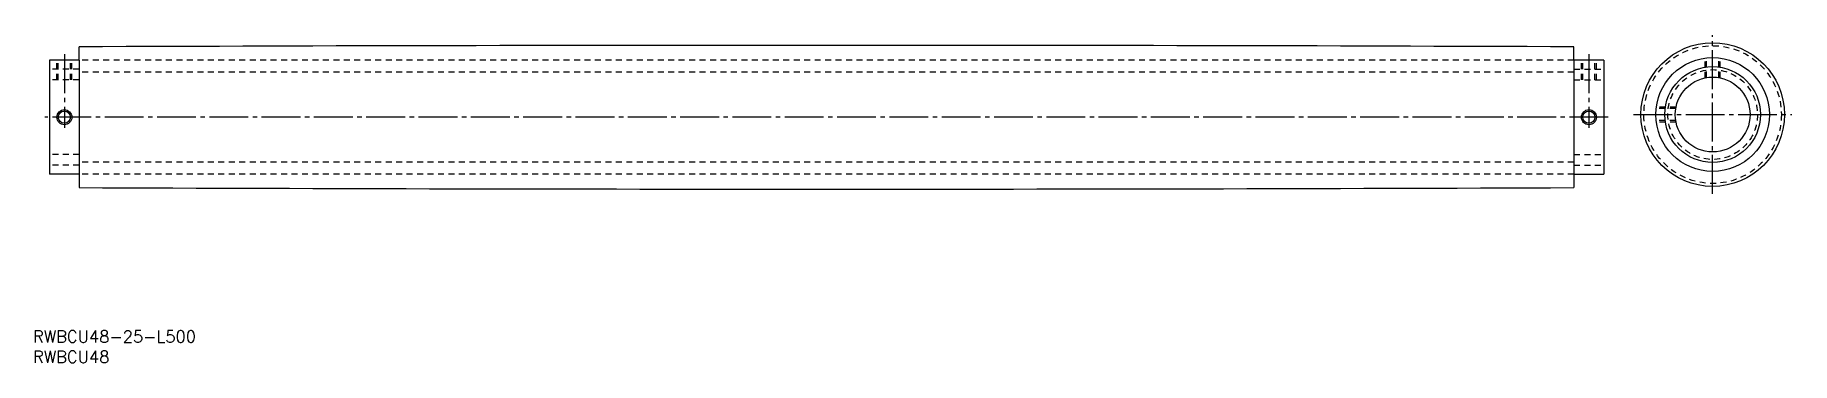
# Model space of a CAD drawing. Extents: x -70 to 517, y 63 to 172.
import ezdxf

# ---------------------------------------------------------------- set-up
doc = ezdxf.new("R2010")
doc.units = 0
doc.linetypes.add('CENTER', pattern=[17.5, 13, -1.5, 1.5, -1.5])
doc.linetypes.add('DASHED', pattern=[3.5, 2, -1.5])
doc.layers.get('0').update_dxf_attribs({"linetype": 'CONTINUOUS'})
doc.layers.add('CENTER', color=1, linetype='CENTER')
doc.styles.get("Standard").update_dxf_attribs({"font": 'txt.shx', "bigfont": 'extfont.shx'})

msp = doc.modelspace()

# ---------------------------------------------------------------- linework, layer by layer
at = {"color": 7, "linetype": 'CONTINUOUS'}
for p, q in [((-55.49, 163.64), (-55.49, 168.14)), ((444.51, 163.64), (444.51, 168.14)), ((-65.49, 163.64), (-65.49, 125.64)), ((-55.49, 163.64), (-65.49, 163.64)), ((-55.49, 163.64), (-55.49, 125.64)), ((454.51, 163.64), (444.51, 163.64)), ((444.51, 163.64), (444.51, 125.64)), ((454.51, 163.64), (454.51, 125.64)), ((-55.49, 125.64), (-65.49, 125.64)), ((-55.49, 125.64), (-55.49, 121.14)), ((444.51, 125.64), (444.51, 121.14)), ((444.51, 125.64), (454.51, 125.64))]:
    msp.add_line(p, q, dxfattribs=at)
at = {"color": 3, "linetype": 'DASHED'}
for p, q in [((-55.49, 160.64), (-65.49, 160.64)), ((-62.99, 157.14), (-62.99, 163.64)), ((-62.52, 157.14), (-62.52, 163.64)), ((-58.46, 157.14), (-58.46, 163.64)), ((-57.99, 157.14), (-57.99, 163.64)), ((444.51, 163.64), (-55.49, 163.64)), ((-55.49, 160.64), (-55.49, 128.64)), ((444.51, 159.64), (-55.49, 159.64)), ((444.51, 160.64), (454.51, 160.64)), ((444.51, 160.64), (444.51, 128.64)), ((447.01, 157.14), (447.01, 163.64)), ((447.48, 157.14), (447.48, 163.64)), ((451.54, 157.14), (451.54, 163.64)), ((452.01, 157.14), (452.01, 163.64)), ((488.41, 157.77), (488.41, 164.36)), ((488.88, 157.86), (488.88, 164.42)), ((492.93, 157.86), (492.93, 164.42)), ((493.41, 157.77), (493.41, 164.36)), ((-55.49, 157.14), (-65.49, 157.14)), ((444.51, 157.14), (454.51, 157.14)), ((478.57, 147.55), (472.02, 147.55)), ((478.66, 148.03), (472.07, 148.03)), ((478.57, 143.5), (472.02, 143.5)), ((478.66, 143.03), (472.07, 143.03)), ((-55.49, 132.14), (-65.49, 132.14)), ((444.51, 129.64), (-55.49, 129.64)), ((444.51, 132.14), (454.51, 132.14)), ((-55.49, 128.64), (-65.49, 128.64)), ((444.51, 125.64), (-55.49, 125.64)), ((444.51, 128.64), (454.51, 128.64))]:
    msp.add_line(p, q, dxfattribs=at)
at = {"color": 7, "linetype": 'CONTINUOUS'}
for centre, radius in [((490.91, 145.53), 24), ((490.91, 145.53), 19), ((490.91, 145.53), 16), ((490.91, 145.53), 12.5), ((-60.49, 144.64), 2.03), ((449.51, 144.64), 2.03)]:
    msp.add_circle(centre, radius, dxfattribs=at)
at = {"color": 3, "linetype": 'DASHED'}
for radius in [23, 15]:
    msp.add_circle((490.91, 145.53), radius, dxfattribs=at)
at = {"color": 3, "linetype": 'CONTINUOUS'}
for centre in [(-60.49, 144.64), (449.51, 144.64)]:
    msp.add_circle(centre, 2.5, dxfattribs=at)
at = {"color": 7, "linetype": 'CONTINUOUS'}
for centre, radius, start, end in [((194.51, -62332.11), 62500.75, 89.7708181, 90.2291801), ((194.51, 62621.89), 62501.25, 269.7708209, 270.2291791)]:
    msp.add_arc(centre, radius, start, end, dxfattribs=at)
at = {"layer": 'CENTER', "color": 1, "linetype": 'CENTER'}
for p, q in [((490.91, 119.03), (490.91, 172.03)), ((-60.49, 165.64), (-60.49, 141.14)), ((449.51, 165.64), (449.51, 141.14)), ((456.01, 144.64), (-66.99, 144.64)), ((464.41, 145.53), (517.41, 145.53))]:
    msp.add_line(p, q, dxfattribs=at)

# ---------------------------------------------------------------- texts
at = {"color": 7, "linetype": 'CONTINUOUS'}
for s, p in [('RWBCU48-25-L500', (-70.95, 69.4)), ('RWBCU48', (-70.95, 62.64))]:
    msp.add_text(s, height=4, dxfattribs=at).set_placement(p)

doc.saveas('drawing.dxf')
